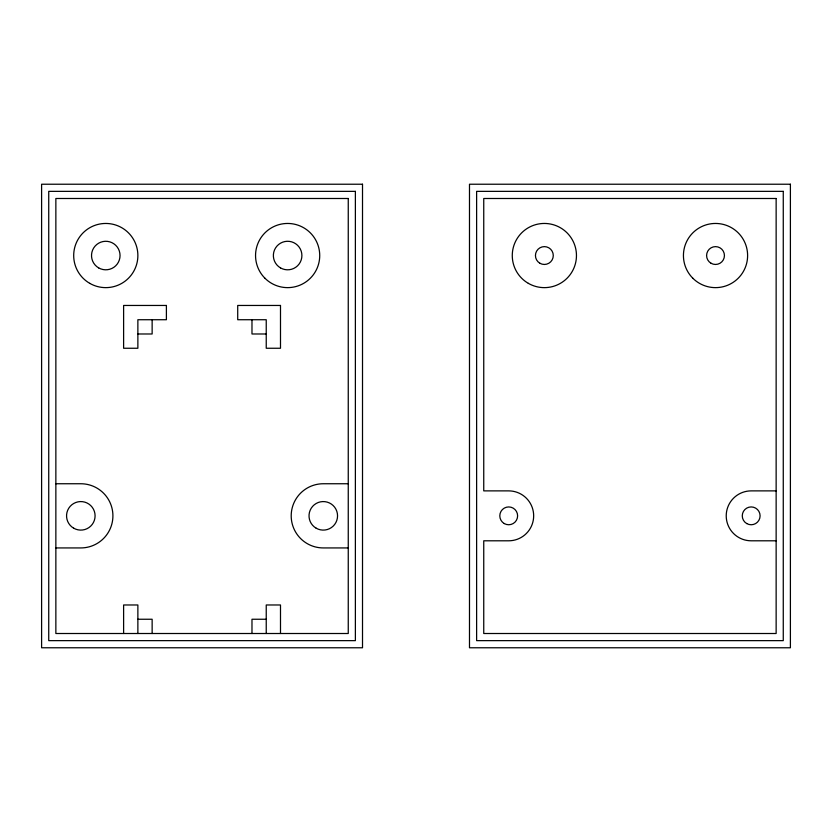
<?xml version="1.0" encoding="UTF-8"?>
<svg xmlns="http://www.w3.org/2000/svg" width="832" height="832" viewBox="0 0 832 832"><rect width="100%" height="100%" fill="white"/><g stroke="black" fill="none" stroke-linecap="round" stroke-linejoin="round"><path stroke-width="1.25" d="M137.873 333.986L152.142 333.986L152.142 319.727M266.24 333.986L251.982 333.986L251.982 319.727M55.858 483.746L80.818 483.746A32.094 32.094 0 0 1 112.913 515.84A32.094 32.094 0 0 1 80.818 547.934L55.858 547.934M348.254 483.746L323.294 483.746A32.094 32.094 0 0 0 291.2 515.84A32.094 32.094 0 0 0 323.294 547.934L348.254 547.934M776.142 490.88L751.182 490.88A24.96 24.96 0 0 0 726.222 515.84A24.96 24.96 0 0 0 751.182 540.8L776.142 540.8M137.873 619.247L152.142 619.247L152.142 633.506M266.24 619.247L251.982 619.247L251.982 633.506M280.498 633.506L280.498 604.978L266.24 604.978L266.24 633.506M137.873 633.506L137.873 604.978L123.614 604.978L123.614 633.506M362.513 184.226L41.6 184.226L41.6 647.774L362.513 647.774L362.513 184.226M790.4 184.226L469.487 184.226L469.487 647.774L790.4 647.774L790.4 184.226M355.378 191.36L48.734 191.36L48.734 640.64L355.378 640.64L355.378 191.36M783.266 191.36L476.622 191.36L476.622 640.64L783.266 640.64L783.266 191.36M348.254 198.494L55.858 198.494L55.858 633.506L348.254 633.506L348.254 198.494M776.142 198.494L483.746 198.494L483.746 490.88L508.706 490.88A24.96 24.96 0 0 1 533.666 515.84A24.96 24.96 0 0 1 508.706 540.8L483.746 540.8L483.746 633.506L776.142 633.506L776.142 198.494M166.4 305.458L123.614 305.458L123.614 348.254L137.873 348.254L137.873 319.727L166.4 319.727L166.4 305.458M280.498 305.458L237.713 305.458L237.713 319.727L266.24 319.727L266.24 348.254L280.498 348.254L280.498 305.458M528.32 283.338A32.094 32.094 0 0 0 576.462 255.538A32.094 32.094 0 0 0 528.32 227.75A32.094 32.094 0 0 0 528.32 283.338M692.827 278.231A32.094 32.094 0 0 0 746.522 263.848A32.094 32.094 0 0 0 707.21 224.546A32.094 32.094 0 0 0 692.827 278.231M539.906 263.266A8.913 8.913 0 0 0 553.28 255.538A8.913 8.913 0 0 0 539.906 247.822A8.913 8.913 0 0 0 539.906 263.266M711.058 263.266A8.913 8.913 0 0 0 724.433 255.538A8.913 8.913 0 0 0 711.058 247.822A8.913 8.913 0 0 0 711.058 263.266M504.254 523.557A8.913 8.913 0 0 0 517.618 515.84A8.913 8.913 0 0 0 504.254 508.123A8.913 8.913 0 0 0 504.254 523.557M746.72 523.557A8.913 8.913 0 0 0 760.094 515.84A8.913 8.913 0 0 0 746.72 508.123A8.913 8.913 0 0 0 746.72 523.557M73.694 528.195A14.258 14.258 0 0 0 95.087 515.84A14.258 14.258 0 0 0 73.694 503.485A14.258 14.258 0 0 0 73.694 528.195M98.654 267.894A14.258 14.258 0 0 0 120.047 255.538A14.258 14.258 0 0 0 98.654 243.194A14.258 14.258 0 0 0 98.654 267.894M316.16 528.195A14.258 14.258 0 0 0 337.553 515.84A14.258 14.258 0 0 0 316.16 503.485A14.258 14.258 0 0 0 316.16 528.195M280.498 267.894A14.258 14.258 0 0 0 301.902 255.538A14.258 14.258 0 0 0 280.498 243.194A14.258 14.258 0 0 0 280.498 267.894M89.742 283.338A32.094 32.094 0 0 0 137.873 255.538A32.094 32.094 0 0 0 89.742 227.75A32.094 32.094 0 0 0 89.742 283.338M264.94 278.231A32.094 32.094 0 0 0 318.635 263.848A32.094 32.094 0 0 0 279.334 224.546A32.094 32.094 0 0 0 264.94 278.231"/></g></svg>
